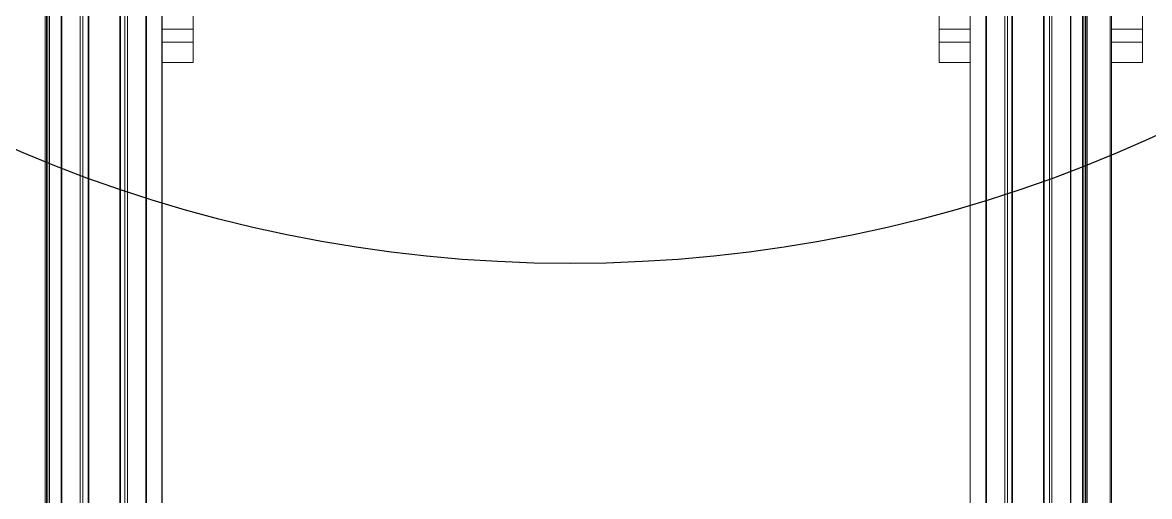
# Model space of a CAD drawing. Header units: millimetres. Extents: x -13874 to 5569, y -3136 to 4764.
# Drawn here: x 3729.2 to 4167.2, y 2820.3 to 3004.3 of the extents above; entities that cross this region are included whole.
import ezdxf

# ---------------------------------------------------------------- set-up
doc = ezdxf.new("R2010")
doc.units = ezdxf.units.MM

# ---------------------------------------------------------------- blocks, each defined once
blk = doc.blocks.new('rhryh')
at = {"color": 1}
blk.add_circle((89014.17, 108497.44, -909.01), 546.16, dxfattribs=at)
blk = doc.blocks.new('A$C68C05B9F')
at = {"color": 7, "linetype": 'Continuous', "lineweight": 15}
for p, q in [((12, 8, 800.61), (12, 1008, 800.61)), ((12.5, 8, 800.61), (12.5, 1008, 800.61)), ((21.5, 8, 800.61), (21.5, 1008, 800.61)), ((22, 8, 800.61), (22, 1008, 800.61)), ((22.3, 8, 800.61), (22.3, 1008, 800.61)), ((23.08, 8, 800.61), (23.08, 1008, 800.61)), ((23.29, 8, 800.61), (23.29, 1008, 800.61)), ((27.81, 8, 800.61), (27.81, 1008, 800.61)), ((28.02, 8, 800.61), (28.02, 1008, 800.61)), ((35.2, 8, 800.61), (35.2, 1008, 800.61)), ((36.2, 8, 800.61), (36.2, 1008, 800.61)), ((38.2, 157.75, 800.61), (38.2, 1008, 800.61)), ((38.5, 157.85, 800.61), (38.5, 1008, 800.61)), ((50.5, 157.85, 800.61), (50.5, 1008, 800.61)), ((50.8, 157.75, 800.61), (50.8, 1008, 800.61)), ((52.5, 1008, 800.61), (52.5, 8, 800.61)), ((53.5, 8, 800.61), (53.5, 1008, 800.61)), ((60.68, 8, 800.61), (60.68, 1008, 800.61)), ((60.89, 8, 800.61), (60.89, 1008, 800.61)), ((66.91, 8, 800.61), (66.91, 1008, 800.61)), ((67, 354.32, 800.61), (67, 1008, 800.61)), ((381, 1008, 800.61), (381, 354.32, 800.61)), ((381.09, 1008, 800.61), (381.09, 8, 800.61)), ((387.11, 1008, 800.61), (387.11, 8, 800.61)), ((387.32, 1008, 800.61), (387.32, 8, 800.61)), ((394.5, 1008, 800.61), (394.5, 8, 800.61)), ((395.5, 8, 800.61), (395.5, 1008, 800.61)), ((397.2, 1008, 800.61), (397.2, 158, 800.61)), ((397.5, 1008, 800.61), (397.5, 158, 800.61)), ((409.5, 1008, 800.61), (409.5, 158, 800.61)), ((409.8, 1008, 800.61), (409.8, 158, 800.61)), ((411.8, 1008, 800.61), (411.8, 8, 800.61)), ((412.8, 1008, 800.61), (412.8, 8, 800.61)), ((419.98, 1008, 800.61), (419.98, 8, 800.61)), ((420.19, 1008, 800.61), (420.19, 8, 800.61)), ((424.71, 1008, 800.61), (424.71, 8, 800.61)), ((424.92, 1008, 800.61), (424.92, 8, 800.61)), ((425.7, 1008, 800.61), (425.7, 8, 800.61)), ((426, 1008, 800.61), (426, 8, 800.61)), ((426.5, 1008, 800.61), (426.5, 8, 800.61)), ((0, 366, 800.61), (0, 358, 800.61)), ((0, 366, 800.61), (12, 366, 800.61)), ((67, 366, 800.61), (79, 366, 800.61)), ((79, 366, 800.61), (79, 358, 800.61)), ((369, 366, 800.61), (369, 358, 800.61)), ((369, 366, 800.61), (381, 366, 800.61)), ((0, 358, 800.61), (12, 358, 800.61)), ((0, 353, 800.61), (0, 358, 800.61)), ((67, 358, 800.61), (79, 358, 800.61)), ((79, 358, 800.61), (79, 353, 800.61)), ((369, 358, 800.61), (381, 358, 800.61)), ((369, 353, 800.61), (369, 358, 800.61)), ((0, 123, 800.61), (0, 353, 800.61)), ((12, 353, 800.61), (0, 353, 800.61)), ((67, 353, 800.61), (67, 354.32, 800.61)), ((79, 353, 800.61), (67, 353, 800.61)), ((67, 123, 800.61), (67, 353, 800.61)), ((79, 123, 800.61), (79, 353, 800.61)), ((381, 353, 800.61), (369, 353, 800.61)), ((369, 123, 800.61), (369, 353, 800.61)), ((381, 354.32, 800.61), (381, 353, 800.61)), ((381, 123, 800.61), (381, 353, 800.61))]:
    blk.add_line(p, q, dxfattribs=at)

msp = doc.modelspace()

# ---------------------------------------------------------------- block references
at = {"color": 1}
for name, p, rotation in [('rhryh', (112439.45, -85557.25, 1273.52), 90), ('A$C68C05B9F', (4164.44, 3354.76, -909.01), 180)]:
    msp.add_blockref(name, p, dxfattribs=dict(at, rotation=rotation))

doc.saveas('drawing.dxf')
